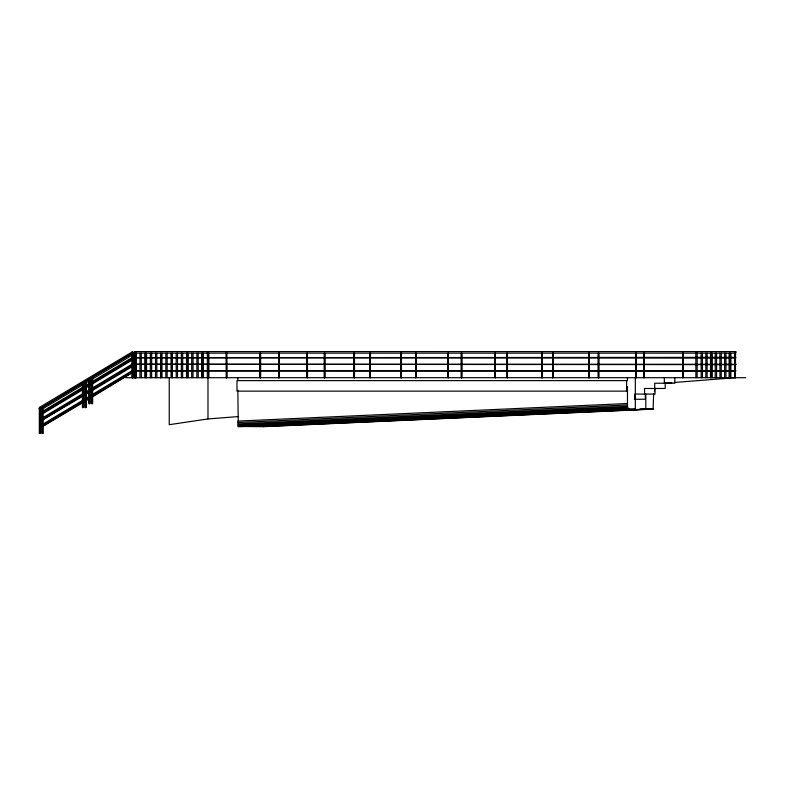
<?xml version="1.0" encoding="UTF-8"?>
<svg xmlns="http://www.w3.org/2000/svg" width="785" height="785" viewBox="0 0 785 785"><rect width="100%" height="100%" fill="white"/><g stroke="black" fill="none" stroke-linecap="round" stroke-linejoin="round"><path stroke-width="1.18" d="M207.583 358.078L207.583 357.381M207.583 363.906C208.496 365.898 208.3 362.464 207.583 364.603M227.081 364.26L227.081 364.22M227.002 357.734L227.081 357.695M696.864 364.26L696.089 364.289L696.943 364.26M696.854 357.656L696.089 357.803L696.943 357.656M735.623 364.26L135.03 364.26L735.663 364.652L735.692 364.044L735.643 364.603M735.623 357.626L734.956 357.872L735.692 357.656M735.623 370.677L135.03 370.824L735.643 371.128M735.702 364.26L734.927 364.289L735.682 363.926M133.107 377.801L133.107 352.858L40.133 408.828L39.25 408.18L39.554 407.346L132.587 351.7L133.107 352.858L132.115 353.005M40.398 413.558L40.163 412.792L40.496 413.459L132.292 358.451L131.998 357.715L132.292 358.451M40.398 420.083L40.163 419.318L131.998 364.24L132.273 364.996L131.988 364.25M40.398 426.608L40.163 425.843L131.998 370.765L132.42 371.148L131.988 370.775M89.264 380.931L42.743 408.828C40.712 407.974 43.381 407.032 42.694 408.18L42.694 433.408M43.096 413.499L42.782 412.792L43.106 413.479L89.048 385.955M89.048 392.48L42.675 419.828L88.617 391.833M89.048 399.006L42.675 426.353L88.617 398.358M134.951 358.411L134.569 357.989L134.961 358.382L90.089 385.327M135.04 364.583L134.569 364.515M90.089 398.387L134.971 370.971L89.667 397.73M89.441 379.008L135.138 351.631L135.805 352.377L135.726 377.801M696.854 370.716L696.089 370.854L696.943 370.677M226.355 353.073L226.414 351.631L226.718 377.703M735.408 377.703L735.535 352.808C734.848 354.074 737.243 351.386 735.378 351.601L135.354 351.592C132.704 353.093 137.826 353.799 135.422 351.601M207.623 358.038L208.408 357.656L207.564 357.764M207.583 370.441C208.457 372.394 208.3 369.156 207.623 371.109M237.855 390.184L238.267 426.49L263.475 426.677L263.878 425.038M226.423 353.073L226.453 377.703M263.475 426.677L653.1 409.132L653.66 393.864M132.891 352.995L132.783 377.801M207.348 352.063L208.575 351.955L207.966 353.162M695.873 352.063L696.629 351.611L697.217 352.328L697.149 377.703M735.663 370.962L734.927 370.746L735.692 370.481M42.802 408.759L43.018 433.408L41.948 433.408L41.948 408.18L42.802 408.759L42.262 408.465L42.262 433.408M43.096 426.559L42.802 425.833M134.922 351.719L134.932 352.7M734.485 352.063L735.309 351.601M136.001 352.808L136.04 377.703L136.001 352.808L135.138 353.142L735.486 353.142M39.25 408.18L40.231 408.563L39.328 408.18L39.328 433.408L40.398 433.408L40.398 408.465L39.554 407.346M697.188 352.808L696.688 353.142M135.746 353.073L135.344 353.162M132.292 371.501L40.447 426.589L40.163 425.843M132.302 351.729L132.93 353.171M134.981 377.801L134.981 352.858L134.922 353.417L135.569 353.142L90.314 380.303M132.263 352.916L132.037 377.801M132.302 352.897L132.361 377.801M42.135 407.376L88.411 379.626M134.677 353.044L134.657 377.801M40.143 412.812L131.988 357.724M42.763 412.812L88.617 385.307M89.667 384.679L134.608 357.724M132.292 364.976L40.447 420.063L40.006 419.73M89.667 391.205L134.608 364.25M90.089 391.862L134.912 364.976M40.074 408.848L39.642 408.465L39.642 433.408M238.503 416.56L207.986 418.954L169.226 424.695L169.226 377.703M135.52 353.152L135.403 377.801M735.663 357.342L135.03 357.734L735.663 358.127M135.452 358.117L135.452 357.342M135.452 364.652L135.452 363.867M135.452 371.177L135.452 370.392M664.483 383.237L671.803 382.668M674.246 382.481L735.27 377.703M237.855 421.084L627.47 403.529L627.47 386.612L627.215 391.136L236.972 391.136L236.972 380.617L627.47 380.617L627.47 377.703M237.875 422.526L627.49 404.981L627.47 403.529M237.924 423.88L627.549 406.336L628.029 409.132L635.32 409.132L635.32 377.703M238.012 425.038L627.637 407.493M238.13 425.931L627.755 408.377M273.68 424.597L281.03 424.273M290.833 423.831L298.182 423.498M307.985 423.056L315.334 422.722M326.364 422.222L332.487 421.947M344.743 421.398L349.639 421.182M361.895 420.623L368.018 420.348M377.82 419.906L385.17 419.582M394.973 419.141L402.322 418.807M413.352 418.307L419.484 418.032M430.504 417.532L437.853 417.208M448.883 416.707L455.015 416.433M464.808 415.991L472.168 415.658M481.97 415.216L489.32 414.882M500.339 414.392L506.472 414.117M517.501 413.616L524.851 413.283M568.958 411.301L576.308 410.967M587.337 410.467L594.687 410.143M604.489 409.701L611.839 409.368M621.641 408.926L628.991 408.592M238.267 426.49L627.892 408.936M238.414 426.677L628.029 409.132M263.76 425.931L635.32 409.132M639.903 408.985L648.479 408.602M653.1 409.132L613.693 410.104M263.623 426.49L653.248 408.936M132.282 352.377L133.185 352.377M134.902 352.377L135.805 352.377M134.745 377.703L134.745 352.808M207.348 352.7L208.653 353.142L208.653 377.703L208.614 353.142M125.728 377.703L745.75 377.703M634.466 399.261L645.348 399.261L645.348 394.07M41.87 408.18L42.792 408.239M696.511 353.162L695.873 352.7M734.485 352.7L735.113 353.073L735.015 377.703M207.368 352.74L207.319 377.703M207.613 370.441L207.583 371.128M627.49 404.981L627.549 406.336M735.143 352.808L735.143 377.703M725.929 353.162L725.968 377.703M724.663 353.162L724.624 377.703M721.268 353.162L721.229 377.703M719.923 353.162L719.963 377.703M716.528 353.162L716.568 377.703M715.263 353.162L715.223 377.703M711.867 353.162L711.867 377.703M711.828 353.162L711.828 377.703M707.157 353.162L707.118 377.703M705.862 353.162L705.823 377.703M702.418 353.162L702.457 377.703M701.123 353.162L701.162 377.703M695.844 353.142L695.883 377.703M683.195 353.162L683.068 377.703M682.803 353.162L682.803 377.703M682.675 353.162L682.675 377.703M674.845 377.703L674.845 383.217L654.71 383.217L654.71 388.477M665.199 383.217L665.199 388.477L644.534 388.477L644.534 394.07M664.355 377.703L664.355 383.217M655.024 388.477L655.024 394.07L634.849 394.07L634.849 399.261M654.543 387.633L654.543 391.136M645.81 394.07L645.81 409.132M644.436 353.162L644.308 377.703M644.043 353.162L644.043 377.703M643.916 353.162L643.916 377.703M636.242 353.162L636.242 377.703M636.105 353.162L636.105 377.703M635.85 353.162L635.85 377.703M635.722 353.162L635.722 377.703M626.597 380.617L626.597 391.136M598.778 353.162L598.778 377.703M598.651 353.162L598.651 377.703M598.386 353.162L598.386 377.703M598.258 353.162L598.258 377.703M589.28 353.162L589.28 377.703M589.152 353.162L589.152 377.703M588.897 353.162L588.897 377.703M588.76 353.162L588.76 377.703M553.121 353.162L553.121 377.703M552.993 353.162L552.993 377.703M552.738 353.162L552.738 377.703M552.601 353.162L552.601 377.703M542.327 353.162L542.327 377.703M542.199 353.162L542.199 377.703M541.935 353.162L541.935 377.703M541.807 353.162L541.807 377.703M507.463 353.162L507.463 377.703M507.336 353.162L507.336 377.703M506.943 353.162L507.081 377.703M495.374 353.162L495.374 377.703M495.237 353.162L495.237 377.703M494.982 353.162L494.854 377.703M461.806 353.162L461.806 377.703M461.678 353.162L461.678 377.703M461.423 353.162L461.423 377.703M461.286 353.162L461.286 377.703M448.412 353.162L448.412 377.703M448.284 353.162L448.284 377.703M448.019 353.162L447.892 377.703M416.158 353.162L416.021 377.703M415.765 353.162L415.765 377.703M415.638 353.162L415.638 377.703M401.459 353.162L401.459 377.703M401.321 353.162L401.321 377.703M401.066 353.162L401.066 377.703M400.939 353.162L400.939 377.703M370.5 353.162L370.363 377.703M370.108 353.162L370.108 377.703M369.98 353.162L369.98 377.703M354.496 353.162L354.496 377.703M354.369 353.162L354.369 377.703M354.113 353.162L354.113 377.703M353.976 353.162L353.976 377.703M324.843 353.162L324.843 377.703M324.705 353.162L324.705 377.703M324.45 353.162L324.45 377.703M324.323 353.162L324.323 377.703M307.416 353.162L307.543 377.703M307.151 353.162L307.151 377.703M307.023 353.162L307.023 377.703M279.185 353.162L279.185 377.703M279.058 353.162L279.058 377.703M278.793 353.162L278.793 377.703M278.665 353.162L278.665 377.703M260.591 353.162L260.591 377.703M260.453 353.162L260.453 377.703M260.198 353.162L260.198 377.703M260.07 353.162L260.07 377.703M237.855 377.703L237.855 380.617M226.845 352.808L226.845 377.703M226.325 352.808L226.325 377.703M207.986 377.703L207.986 418.954M203.384 353.162L203.344 377.703M202.079 353.162L202.079 377.703M202.039 353.162L202.039 377.703M198.173 353.162L198.212 377.703M196.907 353.162L196.868 377.703M193.041 353.162L193.002 377.703M191.736 353.162L191.697 377.703M187.86 353.162L187.86 377.703M187.821 353.162L187.821 377.703M182.689 353.162L182.65 377.703M181.394 353.162L181.355 377.703M177.518 353.162L177.479 377.703M176.183 353.162L176.223 377.703M171.012 353.162L171.051 377.703M167.176 353.162L167.136 377.703M165.88 353.162L165.841 377.703M161.965 353.162L162.004 377.703M156.794 353.162L156.833 377.703M155.538 353.162L155.499 377.703M151.662 353.162L151.623 377.703M150.367 353.162L150.327 377.703M145.196 353.162L145.196 377.703M145.156 353.162L145.156 377.703M141.28 353.162L141.32 377.703M140.015 353.162L139.975 377.703M92.316 379.106L92.316 403.637M91.884 379.106L91.884 403.637M89.696 379.106L89.696 403.637M89.274 379.106L89.274 403.637M85.781 383.021L85.781 407.562M85.349 383.021L85.349 407.562M83.161 383.021L83.161 407.562M82.739 383.021L82.739 407.562M40.074 408.18L40.074 433.408M90.02 379.106L88.95 379.106L88.95 403.637L90.02 403.637L90.02 379.106M92.64 379.106L91.57 379.106L91.57 403.637L92.64 403.637L92.64 379.106M83.485 383.021L82.415 383.021L82.415 407.562L83.485 407.562L83.485 383.021M86.105 383.021L85.035 383.021L85.035 407.562L86.105 407.562L86.105 383.021M730.668 377.703L730.668 353.162L730.629 377.703M729.363 377.703L729.363 353.162L729.324 377.703M710.562 377.703L710.562 353.162L710.523 377.703M186.565 377.703L186.565 353.162L186.526 377.703M172.347 377.703L172.347 353.162L172.307 377.703M160.709 377.703L160.709 353.162L160.67 377.703M146.491 377.703L146.491 353.162L146.452 377.703"/></g></svg>
